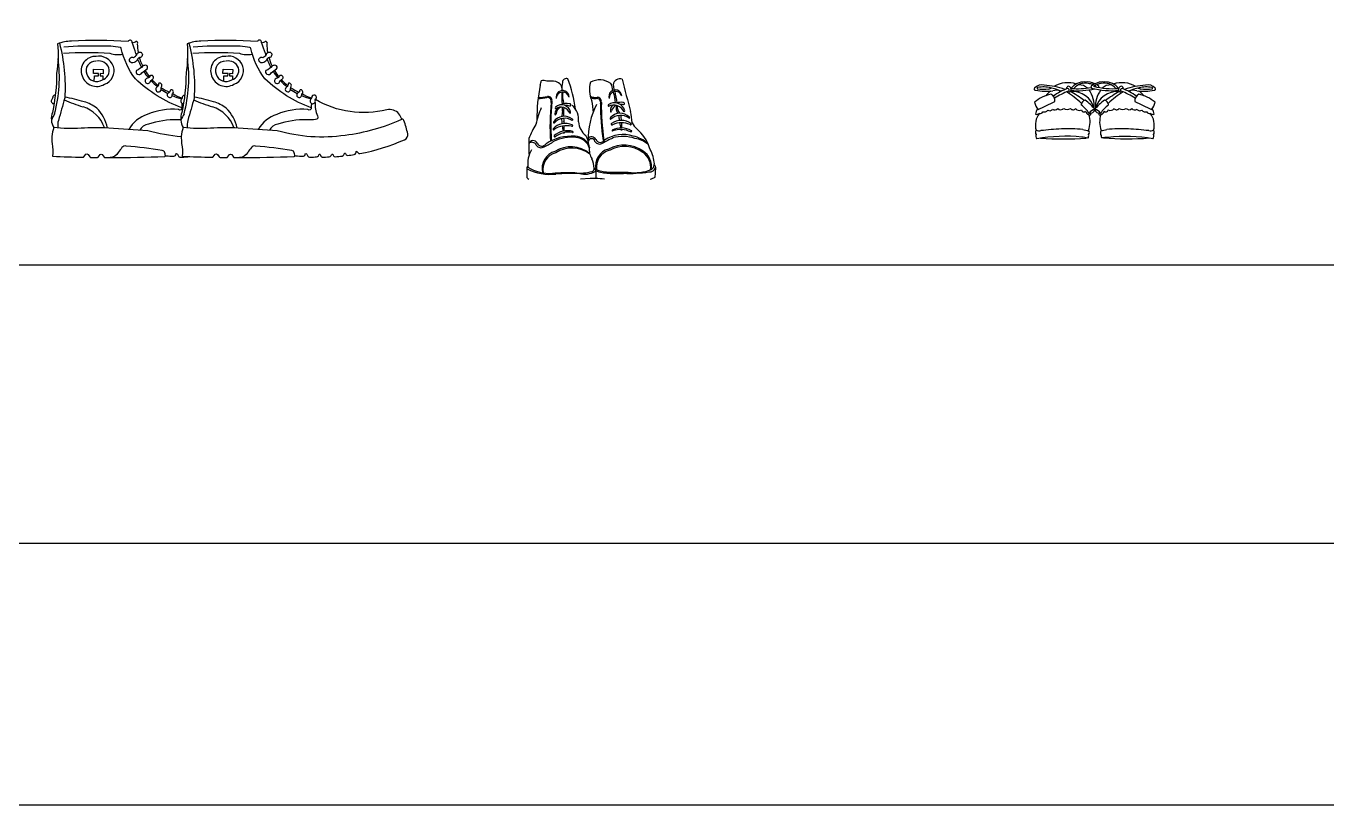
# Model space of a CAD drawing. Header units: inches. Extents: x 8.4 to 50.9, y 14.4 to 39.2.
# Drawn here: x 45.523 to 47.141, y 14.425 to 15.393 of the extents above; entities that cross this region are included whole.
import ezdxf

# ---------------------------------------------------------------- set-up
doc = ezdxf.new("R2010")
doc.units = ezdxf.units.IN
doc.header["$MEASUREMENT"] = 0
for name, color, linetype in [('02', 2, 'Continuous'), ('1', 1, 'Continuous'), ('kadrbm', 4, 'Continuous')]:
    doc.layers.add(name, color=color, linetype=linetype)

# ---------------------------------------------------------------- blocks, each defined once
blk = doc.blocks.new('kadrbm')
at = {"layer": 'kadrbm', "color": 4}
blk.add_lwpolyline([(0, 0), (0, 24.7972), (21, 24.7972), (21, 0), (0, 0)], close=True, dxfattribs=at)
blk.add_lwpolyline([(20.6631, 0.3257), (20.6631, 24.4603), (0.3369, 24.4603), (0.3369, 0.3257), (20.6631, 0.3257)], dxfattribs=at)

msp = doc.modelspace()

# ---------------------------------------------------------------- linework, layer by layer
at = {"layer": '02'}
for p, q in [((46.146, 15.2171), (46.1461, 15.2045)), ((46.2245, 15.2039), (46.2128, 15.2029)), ((46.2317, 15.2038), (46.2245, 15.2039)), ((46.2316, 15.2141), (46.2315, 15.206)), ((46.2315, 15.206), (46.2317, 15.2038)), ((46.3054, 15.2105), (46.3052, 15.2056)), ((46.3057, 15.2177), (46.3054, 15.2105))]:
    msp.add_line(p, q, dxfattribs=at)
for points in [[(45.6631, 15.3605, -0.039768), (45.6621, 15.371, 0.611539), (45.6598, 15.3742, -0.342358), (45.6551, 15.3727, 0.885879), (45.6501, 15.3742, 0.029624), (45.5797, 15.3745, 0.079353), (45.5626, 15.3712, -0.064466), (45.5614, 15.3349, -0.051342), (45.5561, 15.2859, 0.2334), (45.5579, 15.2671)], [(45.5649, 15.372, -0.079579), (45.5714, 15.304, -0.012417), (45.5635, 15.276, 0.109117), (45.5631, 15.2665, 0.109117)], [(45.717, 15.2917, -0.10251), (45.6593, 15.3275, -0.111216), (45.6418, 15.3655, 0.3023), (45.6408, 15.3666, 0.061947), (45.6162, 15.3681, 0.030923), (45.5704, 15.3672)], [(45.824, 15.3605, -0.039768), (45.8231, 15.371, 0.611539), (45.8207, 15.3742, -0.342358), (45.8161, 15.3727, 0.885879), (45.811, 15.3742, 0.029624), (45.7406, 15.3745, 0.079353), (45.7235, 15.3712, -0.064466), (45.7223, 15.3349, -0.051342), (45.717, 15.2859, 0.2334), (45.7188, 15.2671)], [(45.7258, 15.372, -0.079579), (45.7323, 15.304, -0.012417), (45.7244, 15.276, 0.109117), (45.7241, 15.2665, 0.109117)], [(45.878, 15.2917, -0.10251), (45.8203, 15.3275, -0.111216), (45.8028, 15.3655, 0.3023), (45.8017, 15.3666, 0.061947), (45.7772, 15.3681, 0.030923), (45.7313, 15.3672)], [(45.5699, 15.3595, -0.038047), (45.6276, 15.3595, 0.121298), (45.6437, 15.3582)], [(45.6107, 15.3556, 0.549554), (45.5932, 15.3312, 0.485206), (45.6208, 15.321, 0.40283), (45.632, 15.3431, 0.367686), (45.61, 15.3556)], [(45.6103, 15.3496, 0.555308), (45.5988, 15.3333, 0.506301), (45.6182, 15.3265, 0.414748), (45.6263, 15.3412, 0.364248), (45.6111, 15.3497)], [(45.6684, 15.3437, -0.131493), (45.6607, 15.338, 0.470722), (45.6619, 15.3334, 0.480345), (45.6671, 15.3353, 0.010048), (45.6739, 15.3402, 0.515074), (45.6729, 15.3444, 0.174025), (45.6684, 15.3437, -0.042287), (45.6645, 15.3542, 0.199193), (45.6614, 15.3511, -0.24659), (45.6563, 15.3476, -0.628754), (45.6522, 15.3529, -0.41729), (45.6569, 15.3544, 0.193853), (45.6612, 15.358, -0.388616), (45.6659, 15.361, -0.057194), (45.6666, 15.3606, -0.323071), (45.6677, 15.3565, -0.41335), (45.6645, 15.3542)], [(45.7308, 15.3595, -0.038047), (45.7885, 15.3595, 0.121298), (45.8046, 15.3582)], [(45.7716, 15.3556, 0.549554), (45.7541, 15.3312, 0.485206), (45.7817, 15.321, 0.40283), (45.793, 15.3431, 0.367686), (45.7709, 15.3556)], [(45.7713, 15.3496, 0.555308), (45.7597, 15.3333, 0.506301), (45.7791, 15.3265, 0.414748), (45.7873, 15.3412, 0.364248), (45.772, 15.3497)], [(45.8293, 15.3437, -0.131493), (45.8216, 15.338, 0.470722), (45.8228, 15.3334, 0.480345), (45.828, 15.3353, 0.010048), (45.8348, 15.3402, 0.515074), (45.8339, 15.3444, 0.174025), (45.8293, 15.3437, -0.042287), (45.8254, 15.3542, 0.199193), (45.8223, 15.3511, -0.24659), (45.8172, 15.3476, -0.628754), (45.8132, 15.3529, -0.41729), (45.8178, 15.3544, 0.193853), (45.8221, 15.358, -0.388616), (45.8268, 15.361, -0.057194), (45.8275, 15.3606, -0.323071), (45.8286, 15.3565, -0.41335), (45.8254, 15.3542)], [(45.5597, 15.3075, 0.251511), (45.5567, 15.3059, -0.200721), (45.5553, 15.3019, 0.626915), (45.5581, 15.2968, 0.626915)], [(45.6246, 15.2665, 0.152123), (45.6113, 15.2911, 0.102076), (45.5954, 15.2992, 0.037854), (45.5714, 15.3048)], [(45.7206, 15.3075, 0.251511), (45.7177, 15.3059, -0.200721), (45.7162, 15.3019, 0.626915), (45.7191, 15.2968, 0.626915)], [(45.7856, 15.2665, 0.152123), (45.7722, 15.2911, 0.102076), (45.7563, 15.2992, 0.037854), (45.7324, 15.3048)], [(45.9905, 15.2775, 0.029265), (45.9869, 15.2843, 0.254696), (45.9718, 15.2893, -0.197305), (45.883, 15.302)], [(45.7175, 15.2971, 0.104517), (45.717, 15.2917, -0.7248), (45.7128, 15.2895, 0.124101), (45.6741, 15.2834, 0.183937), (45.651, 15.2646)], [(45.8784, 15.2971, 0.104517), (45.878, 15.2917, -0.7248), (45.8738, 15.2895, 0.124101), (45.835, 15.2834, 0.183937), (45.812, 15.2646)], [(45.8826, 15.2984, 0.110211), (45.8856, 15.2817, -0.65012), (45.8832, 15.277, -0.006017), (45.8725, 15.2767, 0.087755), (45.8363, 15.2712, 0.255173), (45.8258, 15.2637)], [(45.7157, 15.2768, -0.002322), (45.7115, 15.2767, 0.087755), (45.6754, 15.2712, 0.255173), (45.6648, 15.2637)], [(45.8703, 15.2341, -0.141186), (45.8705, 15.2346, -0.315605), (45.8719, 15.2346, -0.099146), (45.8736, 15.2315, 0.191236), (45.8745, 15.2305, 0.09401), (45.8768, 15.2303, -0.020324), (45.8845, 15.2305, 0.239554), (45.8868, 15.232, 0.05046), (45.8878, 15.234, -0.565746), (45.8889, 15.2337, 0.093233), (45.8897, 15.2316, 0.154865), (45.891, 15.2305, 0.10442), (45.8913, 15.2304, 0.006051), (45.9003, 15.2306, 0.158178), (45.9025, 15.2323, 0.056789), (45.9037, 15.2339, -0.573988), (45.9049, 15.2337, 0.043605), (45.9054, 15.2321, 0.401079), (45.9075, 15.2309, 0.006078), (45.9165, 15.2315, 0.241366), (45.9185, 15.2333, 0.060915), (45.9191, 15.235, -0.5706), (45.9203, 15.235, -0.049364), (45.9214, 15.2333, 0.257943), (45.923, 15.2323, 0.007902), (45.9313, 15.2335, 0.240706), (45.9333, 15.2354, 0.058142), (45.9337, 15.2373, -0.565746), (45.9349, 15.2372, -0.050052), (45.9362, 15.2357, 0.253755), (45.9384, 15.2348, 0.055022), (45.994, 15.252, 0.354837), (45.9978, 15.2595, 0.043061), (45.993, 15.2757, 0.692153), (45.9899, 15.2771, -0.078235), (45.92, 15.2574, -0.108505), (45.8357, 15.2632, -0.008579), (45.787, 15.2665, 0.012081), (45.7526, 15.2664, -0.052135), (45.7188, 15.2671, 0.069871), (45.7163, 15.2559, 0.006564), (45.7166, 15.2472, -0.08811), (45.7174, 15.2315, 0.006925), (45.7551, 15.2302, 0.240789), (45.7561, 15.2307), (45.7585, 15.2339, -0.32407), (45.7613, 15.2338), (45.7636, 15.2305, 0.222429), (45.7646, 15.23)], [(45.7163, 15.2557, -0.053708), (45.6748, 15.2632, -0.008579), (45.6261, 15.2665, 0.012081), (45.5917, 15.2664, -0.052135), (45.5579, 15.2671, 0.069871), (45.5554, 15.2559, 0.006564), (45.5557, 15.2472, -0.08811), (45.5564, 15.2315, 0.006925), (45.5941, 15.2302, 0.240789), (45.5952, 15.2307), (45.5976, 15.2339, -0.32407), (45.6004, 15.2338), (45.6026, 15.2305, 0.222429), (45.6036, 15.23)], [(45.7094, 15.2341, -0.144139), (45.7085, 15.232, -0.161634), (45.7068, 15.231, -0.006122), (45.6977, 15.2316, -0.328236), (45.6965, 15.2327, 0.021023), (45.6958, 15.2358, 0.387602), (45.6926, 15.2385, 0.020256), (45.6479, 15.2441, 0.297801), (45.6426, 15.2423, 0.020285), (45.638, 15.2362, -0.274497), (45.6278, 15.2298, 0.008904), (45.6957, 15.2311, 0.287334), (45.6967, 15.2322)], [(45.8703, 15.2341, -0.144139), (45.8694, 15.232, -0.161634), (45.8677, 15.231, -0.006122), (45.8586, 15.2316, -0.328236), (45.8575, 15.2327, 0.021023), (45.8567, 15.2358, 0.387602), (45.8536, 15.2385, 0.020256), (45.8088, 15.2441, 0.297801), (45.8035, 15.2423, 0.020285), (45.7989, 15.2362, -0.274497), (45.7887, 15.2298, 0.008904), (45.8566, 15.2311, 0.287334), (45.8577, 15.2322)], [(45.6036, 15.23, 0.001495), (45.6118, 15.2299, 0.237367), (45.6128, 15.2304), (45.6153, 15.2337, -0.32407), (45.6181, 15.2337), (45.6203, 15.2303, 0.222429), (45.6214, 15.2298, 0.001207), (45.6278, 15.2298, 0.001207)], [(45.7094, 15.2341, -0.141186), (45.7096, 15.2346, -0.315605), (45.7109, 15.2346, -0.099146), (45.7127, 15.2315, 0.191236), (45.7136, 15.2305, 0.09401), (45.7158, 15.2303, -0.020324), (45.7236, 15.2305, 0.146748), (45.7252, 15.2312, 0.146748)], [(45.7645, 15.23, 0.001495), (45.7727, 15.2299, 0.237367), (45.7738, 15.2304), (45.7763, 15.2337, -0.32407), (45.7791, 15.2337), (45.7813, 15.2303, 0.222429), (45.7823, 15.2298, 0.001207), (45.7887, 15.2298, 0.001207)]]:
    msp.add_lwpolyline(points, format="xyb", dxfattribs=at)
for points in [[(45.6135, 15.3341), (45.6071, 15.3342), (45.6072, 15.3395), (45.6193, 15.3393), (45.6192, 15.334), (45.6154, 15.3341)], [(45.6135, 15.3314), (45.6135, 15.3341)], [(45.6154, 15.3341), (45.6153, 15.3313)], [(45.7745, 15.3341), (45.7681, 15.3342), (45.7682, 15.3395), (45.7803, 15.3393), (45.7802, 15.334), (45.7763, 15.3341)], [(45.7744, 15.3314), (45.7745, 15.3341)], [(45.7763, 15.3341), (45.7763, 15.3313)], [(45.6082, 15.3245), (45.6084, 15.3315), (45.6135, 15.3314)], [(45.6153, 15.3313), (45.619, 15.3313), (45.6189, 15.3267)], [(45.7692, 15.3245), (45.7693, 15.3315), (45.7744, 15.3314)], [(45.7763, 15.3313), (45.7799, 15.3313), (45.7798, 15.3267)]]:
    msp.add_lwpolyline(points, dxfattribs=at)
for points in [[(45.6817, 15.3305, 0.267772), (45.6786, 15.332, 0.112572), (45.6774, 15.3312, -0.354803), (45.6744, 15.3286, 0.155461), (45.6721, 15.3274, 1.352916), (45.6779, 15.3247, -0.103606), (45.681, 15.3274, 0.333121)], [(45.686, 15.3174, 1.770645), (45.6912, 15.3152, -0.100595), (45.6921, 15.3186, 0.436775), (45.6904, 15.3221, 0.539644), (45.6882, 15.3216, -0.301619)], [(45.8427, 15.3305, 0.267772), (45.8395, 15.332, 0.112572), (45.8384, 15.3312, -0.354803), (45.8354, 15.3286, 0.155461), (45.833, 15.3274, 1.352916), (45.8388, 15.3247, -0.103606), (45.8419, 15.3274, 0.333121)], [(45.847, 15.3174, 1.770645), (45.8521, 15.3152, -0.100595), (45.853, 15.3186, 0.436775), (45.8513, 15.3221, 0.539644), (45.8491, 15.3216, -0.301619)], [(45.6999, 15.31, 1.624673), (45.7051, 15.3078, -0.254076), (45.7064, 15.3103, 0.393225), (45.7047, 15.3139, 0.676794), (45.7026, 15.3126, -0.28513)], [(45.8609, 15.31, 1.624673), (45.866, 15.3078, -0.254076), (45.8673, 15.3103, 0.393225), (45.8656, 15.3139, 0.676794), (45.8635, 15.3126, -0.28513)], [(45.8771, 15.3019, 1.357142), (45.883, 15.3, -0.336658), (45.8839, 15.3033, 0.341379), (45.8837, 15.3067, 0.444886), (45.8786, 15.3059, -0.200721)]]:
    msp.add_lwpolyline(points, format="xyb", close=True, dxfattribs=at)
for centre, radius, start, end in [((45.5563, 15.3298), 0.1077, 15.8107, 23.4436), ((45.7172, 15.3298), 0.1077, 15.8107, 23.4436), ((45.3911, 15.3294), 0.1737, 344.9439, 7.8264), ((45.7355, 15.3789), 0.0781, 194.6487, 196.2746), ((45.7355, 15.3789), 0.0781, 199.9176, 208.31), ((45.552, 15.3294), 0.1737, 344.9439, 7.8264), ((45.8964, 15.3789), 0.0781, 194.6487, 196.2746), ((45.8964, 15.3789), 0.0781, 199.9176, 208.31), ((45.7355, 15.3789), 0.0781, 212.4164, 219.8934), ((45.7282, 15.3717), 0.0661, 210.4411, 219.1547), ((45.8964, 15.3789), 0.0781, 212.4164, 219.8934), ((45.8891, 15.3717), 0.0661, 210.4411, 219.1547), ((45.7369, 15.3793), 0.0793, 222.7077, 230.7836), ((45.7282, 15.3717), 0.0661, 222.9805, 232.3313), ((45.7282, 15.3716), 0.0661, 236.1855, 246.4173), ((45.8978, 15.3793), 0.0793, 222.7077, 230.7836), ((45.8891, 15.3717), 0.0661, 222.9805, 232.3313), ((45.8891, 15.3716), 0.0661, 236.1855, 246.4173), ((46.3621, 15.2791), 0.2037, 168.4366, 180.7414), ((46.1506, 15.3251), 0.013, 336.5788, 0.7847), ((46.1662, 15.3104), 0.0152, 71.7923, 99.8441), ((46.1746, 15.2879), 0.037, 78.6985, 95.6746), ((46.1799, 15.3145), 0.00994, 352.1969, 78.5688), ((46.2273, 15.3169), 0.0377, 170.2218, 185.756), ((46.195, 15.3231), 0.00489, 66.1498, 177.1487), ((46.0514, 15.2713), 0.1561, 6.9446, 21.1482), ((46.2573, 15.3141), 0.0336, 163.9973, 203.6366), ((46.2364, 15.3023), 0.024, 54.3889, 118.407), ((46.2334, 15.3125), 0.0194, 1.7172, 28.6504), ((46.2616, 15.3194), 0.00824, 70.1727, 173.8131), ((46.2907, 15.3219), 0.0373, 182.3573, 193.2385), ((48.9985, 16.0113), 2.8183, 194.0481, 194.8915), ((46.778, 15.315), 0.00148, 126.8752, 278.823), ((46.786, 15.3085), 0.0117, 74.6811, 138.9378), ((46.7812, 15.3159), 0.00104, 87.0433, 226.0678), ((46.7879, 15.284), 0.0336, 74.2479, 101.4332), ((46.7816, 15.2191), 0.101, 70.73, 85.7527), ((46.7933, 15.3237), 0.00882, 280.5029, 301.6422), ((46.7914, 15.2779), 0.0389, 61.753, 81.7229), ((46.8184, 15.2897), 0.0332, 71.1894, 121.2529), ((46.8183, 15.3161), 0.00148, 125.2967, 218.7051), ((46.8202, 15.3151), 0.00354, 109.2322, 141.235), ((46.8189, 15.3147), 0.00373, 313.8807, 88.0951), ((46.8393, 15.302), 0.0218, 88.786, 140.8868), ((46.8308, 15.4017), 0.0863, 264.4742, 281.1126), ((46.84, 15.3043), 0.0181, 76.3652, 141.7391), ((46.8314, 15.3014), 0.0189, 51.6514, 88.7356), ((46.8419, 15.2995), 0.0243, 65.437, 94.9948), ((46.842, 15.3017), 0.0202, 67.7597, 83.8417), ((46.8622, 15.2995), 0.0243, 85.0052, 127.8649), ((46.8501, 15.3181), 0.00296, 168.3421, 225.3247), ((46.8732, 15.414), 0.1011, 255.6055, 274.8876), ((46.862, 15.3017), 0.0202, 96.1583, 124.5859), ((46.8733, 15.4017), 0.0863, 254.7236, 275.5258), ((46.842, 15.3017), 0.0202, 55.4141, 60.3812), ((46.8308, 15.4017), 0.0863, 284.2572, 285.2764), ((46.8419, 15.2995), 0.0243, 52.1351, 59.2083), ((46.854, 15.3181), 0.00296, 335.8609, 11.6579), ((46.8641, 15.3043), 0.0181, 38.2609, 103.6348), ((46.8727, 15.3014), 0.0189, 91.2644, 128.3486), ((46.8647, 15.302), 0.0218, 39.1132, 91.214), ((46.8857, 15.2897), 0.0332, 58.7471, 108.8106), ((46.8852, 15.3147), 0.00373, 91.9049, 226.1193), ((46.8839, 15.3151), 0.00354, 38.765, 70.7678), ((46.8858, 15.3161), 0.00148, 321.2949, 54.7033), ((46.9224, 15.2191), 0.101, 94.2473, 109.27), ((46.9126, 15.2779), 0.0389, 98.2771, 118.247), ((46.9107, 15.3237), 0.00882, 238.3578, 259.4971), ((46.9162, 15.284), 0.0336, 78.5668, 105.7521), ((46.9181, 15.3085), 0.0117, 41.0622, 105.3189), ((46.9229, 15.3159), 0.00104, 313.9322, 92.9567), ((46.926, 15.315), 0.00148, 261.177, 53.1248), ((45.6353, 15.4385), 0.1512, 244.7338, 254.201), ((45.7355, 15.3788), 0.0781, 235.4737, 242.5181), ((45.7355, 15.3788), 0.0781, 247.043, 256.2671), ((45.728, 15.3415), 0.039, 235.0181, 254.2421), ((45.7963, 15.4385), 0.1512, 244.7338, 254.201), ((45.8964, 15.3788), 0.0781, 235.4737, 242.5181), ((45.8964, 15.3788), 0.0781, 247.043, 256.2671), ((45.8889, 15.3415), 0.039, 235.0181, 254.2421), ((46.1603, 15.3428), 0.0396, 269.3563, 285.4691), ((46.1612, 15.344), 0.0396, 268.2209, 285.4691), ((46.1712, 15.2996), 0.00511, 345.2331, 93.7542), ((46.1721, 15.3008), 0.00511, 345.2331, 93.7542), ((46.1903, 15.3051), 0.00803, 359.9129, 193.9481), ((46.1905, 15.3032), 0.00803, 13.8609, 180.7969), ((46.6952, 15.3109), 0.5057, 179.9682, 181.6803), ((46.2224, 15.307), 0.0322, 172.3884, 198.457), ((46.2305, 15.3195), 0.0162, 250.9479, 276.169), ((46.231, 15.322), 0.0174, 251.0743, 277.0861), ((46.1818, 15.287), 0.0468, 358.7621, 16.9562), ((46.2326, 15.2983), 0.00511, 345.2331, 93.7542), ((46.2335, 15.2996), 0.00511, 345.2331, 93.7542), ((46.2559, 15.3059), 0.00803, 5.4188, 199.454), ((46.2563, 15.304), 0.00803, 19.3668, 186.3028), ((46.2148, 15.2965), 0.0413, 1.76, 21.2304), ((45.2978, 15.1197), 0.9769, 10.5027, 11.3545), ((46.8106, 15.2569), 0.0535, 104.3418, 128.6826), ((46.7922, 15.3928), 0.0805, 260.0509, 275.5472), ((46.7882, 15.3786), 0.0638, 263.0133, 276.0443), ((46.8073, 15.2959), 0.0194, 121.1352, 146.2367), ((46.7928, 15.3003), 0.00957, 354.2104, 61.4538), ((46.8042, 15.3002), 0.0132, 64.6476, 108.6665), ((46.8351, 15.2623), 0.0558, 107.5826, 128.4054), ((46.864, 15.2054), 0.1161, 112.6928, 122.3746), ((46.7437, 15.2), 0.1335, 46.6239, 56.7329), ((46.8186, 15.314), 0.00158, 291.9885, 103.6744), ((46.8205, 15.3129), 0.0013, 193.8798, 319.3546), ((46.764, 15.2066), 0.1201, 51.5682, 61.3996), ((46.8239, 15.2838), 0.0282, 14.3402, 93.511), ((46.8309, 15.414), 0.1011, 265.1124, 282.0656), ((46.8414, 15.295), 0.00632, 102.4362, 177.9102), ((46.8055, 15.2525), 0.0596, 38.191, 54.6694), ((46.8151, 15.293), 0.0363, 356.4465, 35.0697), ((46.8985, 15.2525), 0.0596, 125.3306, 141.809), ((46.889, 15.293), 0.0363, 144.9303, 183.5535), ((46.8802, 15.2838), 0.0282, 86.489, 165.6598), ((46.8627, 15.295), 0.00632, 2.0898, 77.5638), ((46.9401, 15.2066), 0.1201, 118.6004, 128.4318), ((46.9603, 15.2), 0.1335, 123.2671, 133.3761), ((46.8836, 15.3129), 0.0013, 220.6454, 346.1202), ((46.8855, 15.314), 0.00158, 76.3256, 248.0115), ((46.8401, 15.2054), 0.1161, 57.6254, 67.3072), ((46.869, 15.2623), 0.0558, 51.5946, 72.4174), ((46.8999, 15.3002), 0.0132, 71.3335, 115.3524), ((46.9113, 15.3003), 0.00957, 118.5462, 185.7896), ((46.9119, 15.3928), 0.0805, 264.4528, 279.9491), ((46.8934, 15.2569), 0.0535, 51.3174, 75.6582), ((46.8968, 15.2959), 0.0194, 33.7633, 58.8648), ((46.9158, 15.3786), 0.0638, 263.9557, 276.9867), ((45.7846, 15.1655), 0.2551, 152.2521, 154.2591), ((45.5806, 15.2523), 0.0429, 20.1277, 71.5117), ((45.9455, 15.1655), 0.2551, 152.2521, 154.2591), ((45.7415, 15.2523), 0.0429, 20.1277, 71.5117), ((46.2413, 15.2555), 0.0855, 154.9871, 169.5414), ((46.4791, 15.269), 0.3044, 174.4789, 183.5521), ((46.4801, 15.2702), 0.3044, 174.4789, 183.6934), ((46.1819, 15.2838), 0.00117, 148.6277, 229.3475), ((46.1953, 15.2826), 0.0146, 141.0172, 172.9664), ((46.1783, 15.2864), 0.00452, 308.4531, 331.7548), ((46.1843, 15.2917), 0.00302, 162.2911, 203.739), ((46.189, 15.2838), 0.0116, 12.1329, 131.023), ((46.1882, 15.281), 0.0116, 18.806, 125.5577), ((46.1945, 15.2823), 0.0124, 123.8092, 170.5753), ((46.1953, 15.2826), 0.0146, 75.6855, 118.8167), ((46.2456, 15.2771), 0.0564, 169.7592, 176.1487), ((46.6952, 15.3109), 0.5057, 182.087, 182.6963), ((46.1901, 15.2871), 3.364982028745516e-16, 354.5597, 359.9523), ((46.258, 15.2844), 0.0667, 173.4379, 182.8018), ((46.1945, 15.2823), 0.0124, 67.5548, 95.9088), ((46.1992, 15.2952), 0.00152, 272.8215, 98.6083), ((46.1988, 15.2862), 0.00154, 285.5045, 1.3966), ((46.1871, 15.2772), 0.0231, 352.2867, 49.3236), ((46.3182, 15.2524), 0.0961, 153.2895, 180.9726), ((46.5157, 15.293), 0.2782, 179.1743, 188.6656), ((46.5171, 15.2939), 0.2786, 179.0993, 188.731), ((46.2499, 15.2947), 0.00302, 167.797, 209.2449), ((46.2548, 15.2843), 0.0135, 16.0381, 125.5059), ((46.2541, 15.2813), 0.0137, 22.157, 119.6307), ((46.262, 15.2691), 0.0158, 43.8864, 141.2085), ((46.2568, 15.2889), 0.00698, 119.3963, 189.4002), ((46.2509, 15.2872), 0.00117, 154.1336, 234.8534), ((46.2471, 15.2895), 0.00452, 313.959, 337.2607), ((46.2606, 15.2855), 0.0096, 108.8983, 166.0433), ((46.2682, 15.2916), 0.0114, 164.5784, 217.9013), ((46.2631, 15.2839), 0.0146, 81.1914, 111.8251), ((46.2733, 15.2935), 0.015, 177.0547, 215.3769), ((46.2623, 15.2835), 0.0124, 73.0607, 93.0732), ((46.2657, 15.2969), 0.00152, 278.3274, 104.1142), ((46.2662, 15.2879), 0.00154, 291.0104, 6.9025), ((46.217, 15.2715), 0.0598, 1.5412, 15.0229), ((46.7989, 15.3034), 0.0222, 192.3775, 218.776), ((46.8015, 15.2703), 0.0234, 141.7239, 196.4633), ((46.7961, 15.2811), 0.018, 148.1838, 171.7335), ((46.7797, 15.2887), 0.00526, 254.5208, 310.9122), ((45.7108, 17.5705), 2.5198, 295.1473, 295.6693), ((46.7843, 15.2878), 0.0033, 248.7397, 340.4747), ((46.7891, 15.2916), 0.00512, 251.0922, 328.2964), ((46.7961, 15.292), 0.00404, 229.6746, 327.2907), ((46.8022, 15.2947), 0.00564, 240.5271, 313.3313), ((46.8095, 15.2944), 0.00511, 228.0653, 317.6552), ((46.8175, 15.2962), 0.00673, 231.6061, 308.3939), ((46.825, 15.2933), 0.00411, 215.6958, 317.86), ((46.8327, 15.2945), 0.00605, 219.8477, 296.7445), ((46.8148, 15.2665), 0.0352, 31.2815, 54.8502), ((46.8384, 15.2896), 0.00307, 190.1271, 315.4144), ((46.8458, 15.2884), 0.0053, 190.076, 256.1907), ((46.8458, 15.2839), 0.00138, 208.6075, 42.151), ((46.8526, 15.2806), 0.00878, 91.4483, 151.9801), ((46.8456, 15.292), 0.00727, 264.2127, 339.2158), ((46.8515, 15.2806), 0.00878, 28.0199, 88.5517), ((46.8585, 15.292), 0.00727, 200.7842, 275.7873), ((46.8583, 15.2839), 0.00138, 137.849, 331.3925), ((46.8893, 15.2665), 0.0352, 125.1498, 148.7185), ((46.8583, 15.2884), 0.0053, 283.8093, 349.924), ((46.8657, 15.2896), 0.00307, 224.5856, 349.8729), ((46.8714, 15.2945), 0.00605, 243.2555, 320.1523), ((46.8791, 15.2933), 0.00411, 222.14, 324.3042), ((46.8866, 15.2962), 0.00673, 231.6061, 308.3939), ((46.8946, 15.2944), 0.00511, 222.3448, 311.9347), ((46.9018, 15.2947), 0.00564, 226.6687, 299.4729), ((47.9933, 17.5705), 2.5198, 244.3307, 244.8527), ((46.908, 15.292), 0.00404, 212.7093, 310.3254), ((46.915, 15.2916), 0.00512, 211.7036, 288.9078), ((46.9198, 15.2878), 0.0033, 199.5253, 291.2603), ((46.9026, 15.2703), 0.0234, 343.5367, 38.2761), ((46.9244, 15.2887), 0.00526, 229.0878, 285.4792), ((46.9052, 15.3034), 0.0222, 321.224, 347.6225), ((46.908, 15.2811), 0.018, 8.2665, 31.8162), ((46.2352, 15.2215), 0.0924, 147.5763, 159.8128), ((46.1937, 15.2517), 0.0206, 64.9443, 137.1356), ((46.1797, 15.2735), 0.000738, 139.3736, 285.2167), ((46.1924, 15.2654), 0.0158, 49.8484, 147.1705), ((46.1929, 15.2611), 0.0175, 56.953, 138.2667), ((46.1953, 15.2422), 0.0272, 76.8873, 124.0321), ((46.2456, 15.2771), 0.0564, 178.8844, 185.3291), ((46.2456, 15.2771), 0.0564, 188.3598, 194.8675), ((46.258, 15.2844), 0.0667, 185.0539, 188.3986), ((46.1242, 15.2678), 0.0682, 3.7336, 5.7755), ((46.1242, 15.2678), 0.0682, 355.8093, 1.2445), ((46.202, 15.2695), 0.000961, 233.6974, 63.0491), ((46.2021, 15.2767), 0.000947, 289.4833, 57.8269), ((46.234, 15.2761), 0.024, 184.8966, 231.8494), ((46.2504, 15.2783), 0.000947, 133.2301, 261.5736), ((46.2624, 15.2648), 0.0175, 52.7902, 134.1039), ((46.2518, 15.2713), 0.000961, 128.0079, 317.3596), ((46.2634, 15.2554), 0.0206, 53.9213, 126.1127), ((46.2637, 15.2458), 0.0272, 67.0249, 114.1696), ((46.194, 15.2752), 0.0667, 2.6583, 6.003), ((46.3285, 15.2845), 0.0682, 185.2815, 187.3234), ((46.3285, 15.2845), 0.0682, 189.8124, 195.2476), ((46.2076, 15.2704), 0.0564, 5.7278, 12.1725), ((46.2076, 15.2704), 0.0564, 356.1894, 2.6971), ((46.273, 15.2794), 0.000738, 265.8402, 51.6834), ((46.275, 15.2714), 0.00084, 220.0356, 50.6118), ((46.3014, 15.2853), 0.0274, 206.3569, 226.8305), ((46.8166, 15.2738), 0.0295, 339.3017, 18.7042), ((46.8875, 15.2738), 0.0295, 161.2958, 200.6983), ((46.3554, 15.244), 0.2071, 177.3939, 183.1692), ((46.2012, 15.2004), 0.056, 85.297, 124.0984), ((46.1793, 15.2652), 0.00084, 140.4451, 331.0213), ((46.1806, 15.2564), 0.000896, 134.2674, 304.3538), ((46.2018, 15.2013), 0.0537, 84.4058, 114.2914), ((46.196, 15.239), 0.0242, 72.5118, 131.7441), ((46.1979, 15.2348), 0.0267, 79.6906, 128.9873), ((46.2456, 15.2771), 0.0564, 196.7738, 197.9936), ((46.1242, 15.2678), 0.0682, 353.1324, 354.2002), ((46.203, 15.2616), 0.00054, 234.4279, 54.4559), ((46.2061, 15.2381), 0.0181, 14.0299, 91.1437), ((46.2062, 15.2365), 0.0182, 17.1381, 87.446), ((46.1891, 15.2399), 0.0347, 4.3631, 30.013), ((46.2265, 15.2498), 0.00572, 26.6851, 141.6784), ((46.2264, 15.249), 0.00425, 12.2405, 165.0151), ((46.2374, 15.2551), 0.00643, 206.0292, 324.644), ((50.4891, 6.9208), 9.3483, 116.94785, 117.03214), ((46.2657, 15.2172), 0.0413, 72.47, 123.9077), ((46.2524, 15.2633), 0.00054, 136.601, 316.6291), ((46.2635, 15.2424), 0.0242, 59.3128, 118.5452), ((46.2656, 15.2101), 0.0459, 71.3365, 106.4404), ((46.2625, 15.238), 0.0267, 62.0696, 111.3663), ((46.3285, 15.2845), 0.0682, 196.8567, 197.9246), ((46.2076, 15.2704), 0.0564, 353.0633, 354.2831), ((46.2754, 15.2625), 0.000896, 246.7032, 56.7896), ((46.2679, 15.2135), 0.0442, 50.2078, 76.6712), ((46.2735, 15.2158), 0.0384, 53.2077, 79.8072), ((46.2509, 15.227), 0.0498, 17.6429, 50.3503), ((46.7821, 15.261), 0.00399, 138.9661, 218.1363), ((46.7843, 15.2568), 0.00564, 161.5237, 218.7406), ((46.7827, 15.2732), 0.0102, 249.2402, 282.5947), ((46.8156, 15.045), 0.2113, 84.5471, 99.7429), ((46.8129, 15.6397), 0.3867, 265.7839, 274.226), ((46.8229, 14.9678), 0.2979, 92.4072, 97.3441), ((46.8177, 15.0389), 0.2267, 85.0546, 91.8394), ((46.8207, 15.1603), 0.0962, 76.4037, 81.0551), ((46.846, 15.2912), 0.0279, 251.7367, 266.3181), ((46.8387, 15.2571), 0.00571, 324.8493, 13.0869), ((46.8416, 15.2608), 0.0036, 317.0847, 43.8763), ((46.8642, 15.2602), 0.00532, 144.218, 215.0113), ((46.8625, 15.2563), 0.0028, 161.5297, 231.0138), ((46.8581, 15.2912), 0.0279, 273.6819, 288.2633), ((46.8738, 15.1616), 0.0935, 93.3467, 98.066), ((46.893, 15.5913), 0.3382, 264.8648, 274.5192), ((46.8864, 15.0389), 0.2267, 88.1606, 94.9454), ((46.8902, 15.0448), 0.2112, 80.7263, 95.9262), ((46.8811, 14.9678), 0.2979, 82.6559, 87.5928), ((46.9214, 15.2732), 0.0102, 257.4053, 290.7598), ((46.9198, 15.2568), 0.00564, 321.2594, 18.4763), ((46.922, 15.261), 0.00399, 321.8637, 41.0339), ((46.1823, 15.2219), 0.0353, 150.06, 186.8768), ((46.1537, 15.2452), 0.00572, 26.6851, 159.083), ((46.1523, 15.243), 0.00583, 23.9922, 133.4068), ((46.1635, 15.2488), 0.00683, 210.4751, 305.5195), ((46.1645, 15.2505), 0.00643, 206.0292, 324.644), ((46.1864, 15.2166), 0.0216, 104.6969, 194.64), ((46.1875, 15.2149), 0.0216, 104.6969, 190.5848), ((46.14, 15.3049), 0.0676, 294.0298, 305.9531), ((46.2007, 15.2063), 0.0369, 50.9983, 122.4568), ((46.2018, 15.2047), 0.0369, 52.7774, 122.4568), ((46.2426, 15.2392), 0.0191, 169.8086, 215.2673), ((46.2364, 15.2534), 0.00683, 210.4751, 305.5195), ((46.2529, 15.2195), 0.0216, 104.6969, 192.4937), ((46.254, 15.2179), 0.0216, 104.6969, 188.8326), ((46.2669, 15.2033), 0.0419, 55.754, 117.7011), ((46.2674, 15.2048), 0.0388, 54.1244, 119.0528), ((46.2775, 15.2177), 0.0224, 351.7266, 55.758), ((46.2784, 15.2188), 0.0225, 349.6689, 57.8292), ((46.252, 15.2164), 0.0529, 8.3824, 28.9972), ((46.1485, 15.2171), 0.00248, 123.9983, 213.3715), ((46.2031, 15.2167), 0.0264, 359.9945, 25.5965), ((46.295, 15.2224), 0.00954, 307.7925, 350.3263), ((46.295, 15.2224), 0.00954, 350.3263, 10.2411), ((46.3033, 15.2185), 0.00254, 340.839, 65.7067), ((46.1505, 15.2083), 0.0058, 221.419, 247.9607), ((46.1749, 15.2715), 0.0626, 242.9493, 276.6444), ((46.1761, 15.2689), 0.0588, 240.5711, 271.4923), ((46.1997, 14.922), 0.289, 88.8739, 94.366), ((46.2026, 14.9105), 0.2995, 88.2804, 93.9298), ((46.2124, 15.2631), 0.0526, 262.3006, 286.3687), ((46.2178, 15.2354), 0.0263, 256.4199, 299.2519), ((46.2259, 15.216), 0.00365, 290.2777, 10.4804), ((46.2297, 15.2141), 0.00192, 301.6107, 91.7721), ((46.2536, 15.2821), 0.0707, 251.7225, 264.5326), ((46.2511, 15.2732), 0.063, 251.974, 266.5441), ((46.2269, 15.0792), 0.1247, 82.8382, 87.82), ((46.2657, 16.4069), 1.1954, 269.0944, 270.2997), ((46.2575, 15.3557), 0.1458, 265.9677, 273.4296), ((46.2724, 15.3836), 0.1735, 267.9774, 278.388), ((46.2798, 15.2704), 0.0594, 262.4049, 290.7291), ((46.2988, 15.2189), 0.00704, 260.8829, 350.3978), ((46.2947, 15.2215), 0.0191, 283.652, 303.526)]:
    msp.add_arc(centre, radius, start, end, dxfattribs=at)
at = {"layer": '1'}
msp.add_line((30.2087, 15.0966), (50.5349, 15.0966), dxfattribs=at)

# ---------------------------------------------------------------- block references
at = {"layer": 'kadrbm'}
msp.add_blockref('kadrbm', (29.8718, 14.4249), dxfattribs=at)

doc.saveas('drawing.dxf')
